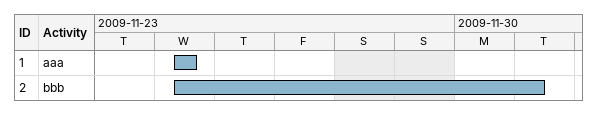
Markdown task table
| ID | Task | Start | Finish |
|---|---|---|---|
| 1 | aaa | 2009-11-25 | 2009-11-25 |
| 2 | bbb | 2009-11-25 | 2009-12-01 |
